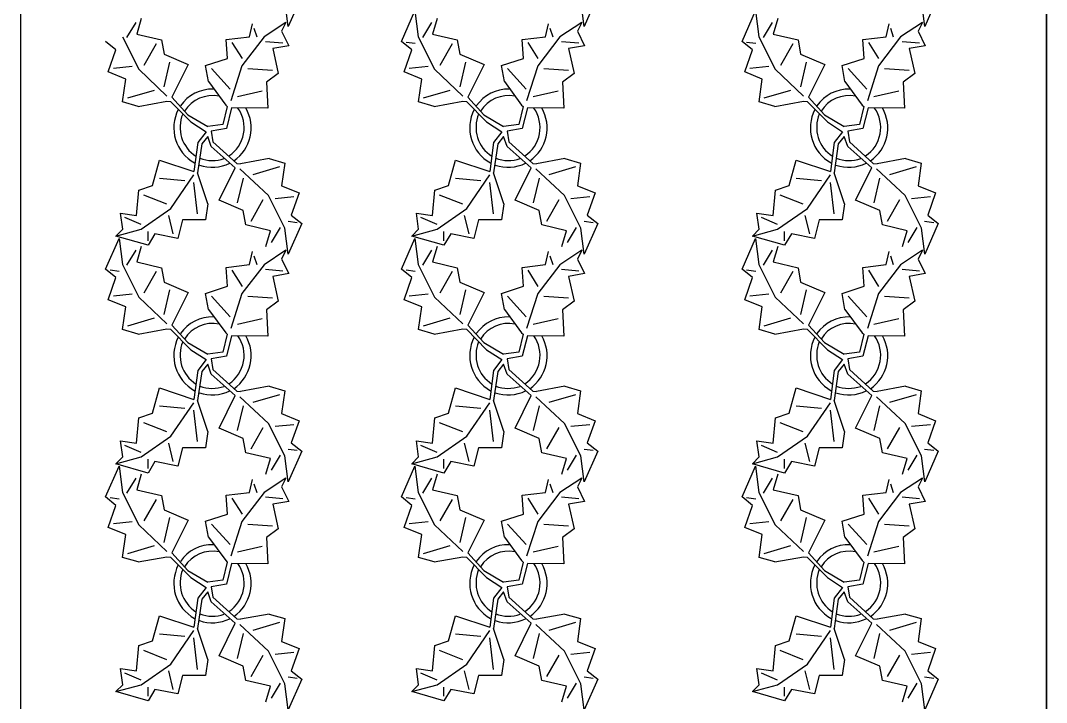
# Model space of a CAD drawing. Header units: inches. Extents: x 8624 to 20537, y 780 to 7738.
# Drawn here: x 17139.8 to 17297.6, y 1469.7 to 1574.5 of the extents above; entities that cross this region are included whole.
import ezdxf

# ---------------------------------------------------------------- set-up
doc = ezdxf.new("R2010")
doc.units = ezdxf.units.IN
doc.header["$MEASUREMENT"] = 0

msp = doc.modelspace()

# ---------------------------------------------------------------- linework, layer by layer
for p, q in [((17139.85, 2729.61), (17139.85, 1318.98)), ((17297.59, 2729.61), (17297.59, 1331.61))]:
    msp.add_line(p, q)
at = {"color": 73}
msp.add_line((17297.59, 1331.61), (17297.59, 2030.61), dxfattribs=at)
at = {"color": 114, "linetype": 'Continuous'}
for p, q in [((17181, 1573.58), (17180.49, 1577.58)), ((17183.09, 1578.29), (17181, 1573.58)), ((17226.5, 1573.58), (17225.99, 1577.58)), ((17228.59, 1578.29), (17226.5, 1573.58)), ((17278.87, 1573.58), (17278.36, 1577.58)), ((17280.96, 1578.29), (17278.87, 1573.58)), ((17198.42, 1571.27), (17200.5, 1575.98)), ((17200.5, 1575.98), (17201.01, 1571.98)), ((17250.79, 1571.27), (17252.88, 1575.98)), ((17252.88, 1575.98), (17253.39, 1571.98)), ((17158.41, 1574.78), (17157.71, 1572.38)), ((17203.91, 1574.78), (17203.21, 1572.38)), ((17256.28, 1574.78), (17255.59, 1572.38)), ((17156.21, 1571.88), (17157.61, 1574.18)), ((17175.05, 1571.97), (17175.52, 1573.98)), ((17175.73, 1573.31), (17176.17, 1571.97)), ((17180.66, 1574.17), (17177.29, 1571.96)), ((17180.66, 1574.17), (17179.98, 1572.83)), ((17179.98, 1572.83), (17181.08, 1570.59)), ((17201.71, 1571.88), (17203.11, 1574.18)), ((17220.55, 1571.97), (17221.02, 1573.98)), ((17221.23, 1573.31), (17221.67, 1571.97)), ((17226.16, 1574.17), (17222.79, 1571.96)), ((17226.16, 1574.17), (17225.48, 1572.83)), ((17225.48, 1572.83), (17226.58, 1570.59)), ((17254.09, 1571.88), (17255.48, 1574.18)), ((17272.93, 1571.97), (17273.39, 1573.98)), ((17273.61, 1573.31), (17274.04, 1571.97)), ((17278.53, 1574.17), (17275.16, 1571.96)), ((17278.53, 1574.17), (17277.85, 1572.83)), ((17277.85, 1572.83), (17278.95, 1570.59)), ((17154.52, 1569.97), (17152.92, 1571.27)), ((17155.51, 1571.98), (17158.02, 1566.98)), ((17157.71, 1572.38), (17161.51, 1571.49)), ((17161.51, 1571.49), (17161.92, 1569.29)), ((17171.47, 1571.55), (17175.05, 1571.97)), ((17171.67, 1568.65), (17171.47, 1571.55)), ((17177.29, 1571.96), (17173.9, 1567.51)), ((17177.51, 1571.28), (17180.19, 1571.04)), ((17200.02, 1569.97), (17198.42, 1571.27)), ((17199.12, 1571.17), (17200.52, 1570.98)), ((17201.01, 1571.98), (17203.52, 1566.98)), ((17203.21, 1572.38), (17207.01, 1571.49)), ((17207.01, 1571.49), (17207.42, 1569.29)), ((17216.97, 1571.55), (17220.55, 1571.97)), ((17217.17, 1568.65), (17216.97, 1571.55)), ((17222.79, 1571.96), (17219.4, 1567.51)), ((17223.01, 1571.28), (17225.69, 1571.04)), ((17252.39, 1569.97), (17250.79, 1571.27)), ((17251.49, 1571.17), (17252.89, 1570.98)), ((17253.39, 1571.98), (17255.9, 1566.98)), ((17255.59, 1572.38), (17259.39, 1571.49)), ((17259.39, 1571.49), (17259.79, 1569.29)), ((17269.35, 1571.55), (17272.93, 1571.97)), ((17269.55, 1568.65), (17269.35, 1571.55)), ((17275.16, 1571.96), (17271.78, 1567.51)), ((17275.38, 1571.28), (17278.06, 1571.04)), ((17153.33, 1566.57), (17154.52, 1569.97)), ((17160.72, 1570.89), (17158.82, 1567.58)), ((17172.36, 1571.1), (17173.91, 1568.63)), ((17181.08, 1570.59), (17178.62, 1570.16)), ((17178.62, 1570.16), (17179.48, 1566.35)), ((17198.83, 1566.57), (17200.02, 1569.97)), ((17206.22, 1570.89), (17204.32, 1567.58)), ((17217.86, 1571.1), (17219.41, 1568.63)), ((17226.58, 1570.59), (17224.12, 1570.16)), ((17224.12, 1570.16), (17224.98, 1566.35)), ((17251.2, 1566.57), (17252.39, 1569.97)), ((17258.59, 1570.89), (17256.7, 1567.58)), ((17270.24, 1571.1), (17271.78, 1568.63)), ((17278.95, 1570.59), (17276.49, 1570.16)), ((17276.49, 1570.16), (17277.36, 1566.35)), ((17161.92, 1569.29), (17165.62, 1567.7)), ((17161.93, 1564.29), (17162.82, 1568.09)), ((17168.31, 1567.55), (17171.67, 1568.65)), ((17207.42, 1569.29), (17211.12, 1567.7)), ((17207.43, 1564.29), (17208.32, 1568.09)), ((17213.81, 1567.55), (17217.17, 1568.65)), ((17259.79, 1569.29), (17263.5, 1567.7)), ((17259.8, 1564.29), (17260.7, 1568.09)), ((17266.19, 1567.55), (17269.55, 1568.65)), ((17156.03, 1565.48), (17153.33, 1566.57)), ((17154.12, 1567.17), (17157.02, 1567.48)), ((17158.02, 1566.98), (17162.37, 1562.87)), ((17165.62, 1567.7), (17163.13, 1562.69)), ((17168.74, 1565.09), (17168.31, 1567.55)), ((17169.2, 1567.1), (17172.09, 1563.95)), ((17173.9, 1567.51), (17172.17, 1562.16)), ((17178.59, 1566.8), (17174.79, 1567.06)), ((17201.53, 1565.48), (17198.83, 1566.57)), ((17199.62, 1567.17), (17202.52, 1567.48)), ((17203.52, 1566.98), (17207.87, 1562.87)), ((17211.12, 1567.7), (17208.63, 1562.69)), ((17214.24, 1565.09), (17213.81, 1567.55)), ((17214.7, 1567.1), (17217.59, 1563.95)), ((17219.4, 1567.51), (17217.67, 1562.16)), ((17224.09, 1566.8), (17220.29, 1567.06)), ((17253.9, 1565.48), (17251.2, 1566.57)), ((17252, 1567.17), (17254.9, 1567.48)), ((17255.9, 1566.98), (17260.24, 1562.87)), ((17263.5, 1567.7), (17261.01, 1562.69)), ((17266.61, 1565.09), (17266.19, 1567.55)), ((17267.08, 1567.1), (17269.96, 1563.95)), ((17271.78, 1567.51), (17270.05, 1562.16)), ((17276.47, 1566.8), (17272.67, 1567.06)), ((17155.54, 1561.98), (17156.03, 1565.48)), ((17168.74, 1565.09), (17171.4, 1561.49)), ((17179.48, 1566.35), (17177.68, 1565.02)), ((17177.68, 1565.02), (17177.88, 1561)), ((17201.04, 1561.98), (17201.53, 1565.48)), ((17214.24, 1565.09), (17216.9, 1561.49)), ((17224.98, 1566.35), (17223.18, 1565.02)), ((17223.18, 1565.02), (17223.38, 1561)), ((17253.41, 1561.98), (17253.9, 1565.48)), ((17266.61, 1565.09), (17269.27, 1561.49)), ((17277.36, 1566.35), (17275.56, 1565.02)), ((17275.56, 1565.02), (17275.75, 1561)), ((17156.33, 1562.58), (17160.43, 1563.79)), ((17173.19, 1562.82), (17177, 1563.69)), ((17201.83, 1562.58), (17205.93, 1563.79)), ((17218.69, 1562.82), (17222.5, 1563.69)), ((17254.21, 1562.58), (17258.31, 1563.79)), ((17271.07, 1562.82), (17274.88, 1563.69)), ((17157.94, 1561.28), (17155.54, 1561.98)), ((17157.94, 1561.28), (17162.34, 1562.09)), ((17162.34, 1562.09), (17162.9, 1562.03)), ((17162.9, 1562.03), (17166.02, 1558.9)), ((17165.57, 1559.99), (17163.13, 1562.69)), ((17203.44, 1561.28), (17201.04, 1561.98)), ((17203.44, 1561.28), (17207.84, 1562.09)), ((17207.84, 1562.09), (17208.4, 1562.03)), ((17208.4, 1562.03), (17211.52, 1558.9)), ((17211.07, 1559.99), (17208.63, 1562.69)), ((17255.81, 1561.28), (17253.41, 1561.98)), ((17255.81, 1561.28), (17260.21, 1562.09)), ((17260.21, 1562.09), (17260.78, 1562.03)), ((17260.78, 1562.03), (17263.9, 1558.9)), ((17263.44, 1559.99), (17261.01, 1562.69)), ((17171.62, 1561.27), (17170.98, 1558.5)), ((17171.4, 1561.49), (17171.62, 1561.27)), ((17172.29, 1561.04), (17171.5, 1557.89)), ((17177.88, 1561), (17172.29, 1561.04)), ((17217.12, 1561.27), (17216.48, 1558.5)), ((17216.9, 1561.49), (17217.12, 1561.27)), ((17217.79, 1561.04), (17217, 1557.89)), ((17223.38, 1561), (17217.79, 1561.04)), ((17269.49, 1561.27), (17268.85, 1558.5)), ((17269.27, 1561.49), (17269.49, 1561.27)), ((17270.16, 1561.04), (17269.37, 1557.89)), ((17275.75, 1561), (17270.16, 1561.04)), ((17165.57, 1559.99), (17168.63, 1558.19)), ((17166.02, 1558.9), (17168.37, 1557.38)), ((17211.07, 1559.99), (17214.13, 1558.19)), ((17211.52, 1558.9), (17213.87, 1557.38)), ((17263.44, 1559.99), (17266.5, 1558.19)), ((17263.9, 1558.9), (17266.24, 1557.38)), ((17168.37, 1557.38), (17167.09, 1555.72)), ((17170.98, 1558.5), (17168.63, 1558.19)), ((17171.5, 1557.89), (17169.15, 1557.48)), ((17169.15, 1557.48), (17169.41, 1555.85)), ((17170.98, 1558.5), (17170.98, 1558.5)), ((17213.87, 1557.38), (17212.59, 1555.72)), ((17216.48, 1558.5), (17214.13, 1558.19)), ((17217, 1557.89), (17214.65, 1557.48)), ((17214.65, 1557.48), (17214.91, 1555.85)), ((17216.48, 1558.5), (17216.48, 1558.5)), ((17266.24, 1557.38), (17264.96, 1555.72)), ((17268.85, 1558.5), (17266.5, 1558.19)), ((17269.37, 1557.89), (17267.03, 1557.48)), ((17267.03, 1557.48), (17267.29, 1555.85)), ((17268.85, 1558.5), (17268.85, 1558.5)), ((17167.09, 1555.72), (17166.52, 1551.26)), ((17167.72, 1555.55), (17167.07, 1551.07)), ((17168.63, 1556.67), (17167.72, 1555.55)), ((17169.15, 1555.14), (17168.63, 1556.67)), ((17169.41, 1555.85), (17173.1, 1552.53)), ((17212.59, 1555.72), (17212.02, 1551.26)), ((17213.22, 1555.55), (17212.57, 1551.07)), ((17214.13, 1556.67), (17213.22, 1555.55)), ((17214.65, 1555.14), (17214.13, 1556.67)), ((17214.91, 1555.85), (17218.6, 1552.53)), ((17264.96, 1555.72), (17264.39, 1551.26)), ((17265.59, 1555.55), (17264.94, 1551.07)), ((17266.5, 1556.67), (17265.59, 1555.55)), ((17267.03, 1555.14), (17266.5, 1556.67)), ((17267.29, 1555.85), (17270.97, 1552.53)), ((17172.87, 1551.86), (17169.15, 1555.14)), ((17218.37, 1551.86), (17214.65, 1555.14)), ((17270.74, 1551.86), (17267.03, 1555.14)), ((17160.16, 1549.14), (17161.22, 1553.02)), ((17161.22, 1553.02), (17166.52, 1551.26)), ((17173.1, 1552.53), (17173.67, 1552.47)), ((17178.06, 1553.28), (17173.67, 1552.47)), ((17178.06, 1553.28), (17180.47, 1552.58)), ((17180.47, 1552.58), (17179.97, 1549.08)), ((17205.66, 1549.14), (17206.72, 1553.02)), ((17206.72, 1553.02), (17212.02, 1551.26)), ((17218.6, 1552.53), (17219.17, 1552.47)), ((17223.56, 1553.28), (17219.17, 1552.47)), ((17223.56, 1553.28), (17225.97, 1552.58)), ((17225.97, 1552.58), (17225.47, 1549.08)), ((17258.03, 1549.14), (17259.09, 1553.02)), ((17259.09, 1553.02), (17264.39, 1551.26)), ((17270.97, 1552.53), (17271.54, 1552.47)), ((17275.94, 1553.28), (17271.54, 1552.47)), ((17275.94, 1553.28), (17278.34, 1552.58)), ((17278.34, 1552.58), (17277.85, 1549.08)), ((17162.98, 1545.6), (17166.51, 1550.75)), ((17168.64, 1546.31), (17167.07, 1551.07)), ((17170.38, 1546.86), (17172.87, 1551.86)), ((17177.98, 1547.58), (17173.59, 1551.68)), ((17179.67, 1551.98), (17175.57, 1550.77)), ((17208.48, 1545.6), (17212.01, 1550.75)), ((17214.14, 1546.31), (17212.57, 1551.07)), ((17215.88, 1546.86), (17218.37, 1551.86)), ((17223.48, 1547.58), (17219.09, 1551.68)), ((17225.17, 1551.98), (17221.07, 1550.77)), ((17260.86, 1545.6), (17264.38, 1550.75)), ((17266.52, 1546.31), (17264.94, 1551.07)), ((17268.25, 1546.86), (17270.74, 1551.86)), ((17275.85, 1547.58), (17271.46, 1551.68)), ((17277.54, 1551.98), (17273.44, 1550.77)), ((17158.03, 1548.43), (17160.16, 1549.14)), ((17165.11, 1549.84), (17161.22, 1550.2)), ((17166.44, 1549.61), (17167.01, 1544.77)), ((17174.07, 1550.27), (17173.18, 1546.46)), ((17179.97, 1549.08), (17182.68, 1547.99)), ((17203.53, 1548.43), (17205.66, 1549.14)), ((17210.61, 1549.84), (17206.72, 1550.2)), ((17211.94, 1549.61), (17212.51, 1544.77)), ((17219.57, 1550.27), (17218.68, 1546.46)), ((17225.47, 1549.08), (17228.18, 1547.99)), ((17255.91, 1548.43), (17258.03, 1549.14)), ((17262.98, 1549.84), (17259.09, 1550.2)), ((17264.31, 1549.61), (17264.89, 1544.77)), ((17271.94, 1550.27), (17271.05, 1546.46)), ((17277.85, 1549.08), (17280.55, 1547.99)), ((17157.68, 1544.54), (17158.03, 1548.43)), ((17158.74, 1547.72), (17162.28, 1546.31)), ((17180.49, 1542.58), (17177.98, 1547.58)), ((17182.68, 1547.99), (17181.48, 1544.58)), ((17203.18, 1544.54), (17203.53, 1548.43)), ((17204.24, 1547.72), (17207.78, 1546.31)), ((17225.99, 1542.58), (17223.48, 1547.58)), ((17228.18, 1547.99), (17226.98, 1544.58)), ((17255.56, 1544.54), (17255.91, 1548.43)), ((17256.62, 1547.72), (17260.15, 1546.31)), ((17278.36, 1542.58), (17275.85, 1547.58)), ((17280.55, 1547.99), (17279.36, 1544.58)), ((17168.64, 1546.31), (17168.29, 1543.83)), ((17174.08, 1545.27), (17170.38, 1546.86)), ((17175.29, 1543.67), (17177.18, 1546.97)), ((17181.88, 1547.38), (17178.98, 1547.08)), ((17214.14, 1546.31), (17213.79, 1543.83)), ((17219.58, 1545.27), (17215.88, 1546.86)), ((17220.79, 1543.67), (17222.68, 1546.97)), ((17227.38, 1547.38), (17224.48, 1547.08)), ((17266.52, 1546.31), (17266.16, 1543.83)), ((17271.96, 1545.27), (17268.25, 1546.86)), ((17273.16, 1543.67), (17275.05, 1546.97)), ((17279.75, 1547.38), (17276.85, 1547.08)), ((17155.21, 1544.89), (17157.68, 1544.54)), ((17155.56, 1542.42), (17155.21, 1544.89)), ((17158.39, 1542.42), (17162.98, 1545.6)), ((17163.34, 1541.71), (17162.63, 1544.54)), ((17174.49, 1543.07), (17174.08, 1545.27)), ((17181.48, 1544.58), (17183.09, 1543.29)), ((17200.71, 1544.89), (17203.18, 1544.54)), ((17201.06, 1542.42), (17200.71, 1544.89)), ((17203.89, 1542.42), (17208.48, 1545.6)), ((17208.84, 1541.71), (17208.13, 1544.54)), ((17219.99, 1543.07), (17219.58, 1545.27)), ((17226.98, 1544.58), (17228.59, 1543.29)), ((17253.08, 1544.89), (17255.56, 1544.54)), ((17253.43, 1542.42), (17253.08, 1544.89)), ((17256.26, 1542.42), (17260.86, 1545.6)), ((17261.21, 1541.71), (17260.5, 1544.54)), ((17272.36, 1543.07), (17271.96, 1545.27)), ((17279.36, 1544.58), (17280.96, 1543.29)), ((17158.39, 1543.12), (17155.91, 1544.19)), ((17164.75, 1543.83), (17164.05, 1541)), ((17168.29, 1543.83), (17164.75, 1543.83)), ((17178.29, 1542.18), (17174.49, 1543.07)), ((17182.39, 1543.39), (17180.99, 1543.58)), ((17183.09, 1543.29), (17181, 1538.58)), ((17203.89, 1543.12), (17201.41, 1544.19)), ((17210.25, 1543.83), (17209.55, 1541)), ((17213.79, 1543.83), (17210.25, 1543.83)), ((17223.79, 1542.18), (17219.99, 1543.07)), ((17227.89, 1543.39), (17226.49, 1543.58)), ((17228.59, 1543.29), (17226.5, 1538.58)), ((17256.26, 1543.12), (17253.79, 1544.19)), ((17262.63, 1543.83), (17261.92, 1541)), ((17266.16, 1543.83), (17262.63, 1543.83)), ((17276.16, 1542.18), (17272.36, 1543.07)), ((17280.26, 1543.39), (17278.86, 1543.58)), ((17280.96, 1543.29), (17278.87, 1538.58)), ((17154.5, 1541.36), (17158.39, 1542.42)), ((17154.5, 1541.36), (17155.56, 1542.42)), ((17159.45, 1539.94), (17154.5, 1541.36)), ((17159.45, 1540.65), (17159.45, 1542.06)), ((17160.51, 1541.71), (17159.45, 1539.94)), ((17164.05, 1541), (17160.51, 1541.71)), ((17177.59, 1539.77), (17178.29, 1542.18)), ((17179.79, 1542.68), (17178.39, 1540.38)), ((17181, 1538.58), (17180.49, 1542.58)), ((17200, 1541.36), (17203.89, 1542.42)), ((17200, 1541.36), (17201.06, 1542.42)), ((17204.95, 1539.94), (17200, 1541.36)), ((17204.95, 1540.65), (17204.95, 1542.06)), ((17206.01, 1541.71), (17204.95, 1539.94)), ((17209.55, 1541), (17206.01, 1541.71)), ((17223.09, 1539.77), (17223.79, 1542.18)), ((17225.29, 1542.68), (17223.89, 1540.38)), ((17226.5, 1538.58), (17225.99, 1542.58)), ((17252.37, 1541.36), (17256.26, 1542.42)), ((17252.37, 1541.36), (17253.43, 1542.42)), ((17257.32, 1539.94), (17252.37, 1541.36)), ((17257.32, 1540.65), (17257.32, 1542.06)), ((17258.38, 1541.71), (17257.32, 1539.94)), ((17261.92, 1541), (17258.38, 1541.71)), ((17275.47, 1539.77), (17276.16, 1542.18)), ((17277.66, 1542.68), (17276.27, 1540.38)), ((17278.87, 1538.58), (17278.36, 1542.58)), ((17152.92, 1536.27), (17155, 1540.98)), ((17155, 1540.98), (17155.51, 1536.98)), ((17158.41, 1539.78), (17157.71, 1537.38)), ((17198.42, 1536.27), (17200.5, 1540.98)), ((17200.5, 1540.98), (17201.01, 1536.98)), ((17203.91, 1539.78), (17203.21, 1537.38)), ((17250.79, 1536.27), (17252.88, 1540.98)), ((17252.88, 1540.98), (17253.39, 1536.98)), ((17256.28, 1539.78), (17255.59, 1537.38)), ((17156.21, 1536.88), (17157.61, 1539.18)), ((17175.05, 1536.97), (17175.52, 1538.98)), ((17175.73, 1538.31), (17176.17, 1536.97)), ((17180.66, 1539.17), (17177.29, 1536.96)), ((17180.66, 1539.17), (17179.98, 1537.83)), ((17201.71, 1536.88), (17203.11, 1539.18)), ((17220.55, 1536.97), (17221.02, 1538.98)), ((17221.23, 1538.31), (17221.67, 1536.97)), ((17226.16, 1539.17), (17222.79, 1536.96)), ((17226.16, 1539.17), (17225.48, 1537.83)), ((17254.09, 1536.88), (17255.48, 1539.18)), ((17272.93, 1536.97), (17273.39, 1538.98)), ((17273.61, 1538.31), (17274.04, 1536.97)), ((17278.53, 1539.17), (17275.16, 1536.96)), ((17278.53, 1539.17), (17277.85, 1537.83)), ((17155.51, 1536.98), (17158.02, 1531.98)), ((17157.71, 1537.38), (17161.51, 1536.49)), ((17161.51, 1536.49), (17161.92, 1534.29)), ((17171.47, 1536.55), (17175.05, 1536.97)), ((17171.67, 1533.65), (17171.47, 1536.55)), ((17177.29, 1536.96), (17173.9, 1532.51)), ((17179.98, 1537.83), (17181.08, 1535.59)), ((17201.01, 1536.98), (17203.52, 1531.98)), ((17203.21, 1537.38), (17207.01, 1536.49)), ((17207.01, 1536.49), (17207.42, 1534.29)), ((17216.97, 1536.55), (17220.55, 1536.97)), ((17217.17, 1533.65), (17216.97, 1536.55)), ((17222.79, 1536.96), (17219.4, 1532.51)), ((17225.48, 1537.83), (17226.58, 1535.59)), ((17253.39, 1536.98), (17255.9, 1531.98)), ((17255.59, 1537.38), (17259.39, 1536.49)), ((17259.39, 1536.49), (17259.79, 1534.29)), ((17269.35, 1536.55), (17272.93, 1536.97)), ((17269.55, 1533.65), (17269.35, 1536.55)), ((17275.16, 1536.96), (17271.78, 1532.51)), ((17277.85, 1537.83), (17278.95, 1535.59)), ((17154.52, 1534.97), (17152.92, 1536.27)), ((17153.33, 1531.57), (17154.52, 1534.97)), ((17153.62, 1536.17), (17155.02, 1535.98)), ((17160.72, 1535.89), (17158.82, 1532.58)), ((17172.36, 1536.1), (17173.91, 1533.63)), ((17177.51, 1536.28), (17180.19, 1536.04)), ((17181.08, 1535.59), (17178.62, 1535.16)), ((17178.62, 1535.16), (17179.48, 1531.35)), ((17200.02, 1534.97), (17198.42, 1536.27)), ((17198.83, 1531.57), (17200.02, 1534.97)), ((17199.12, 1536.17), (17200.52, 1535.98)), ((17206.22, 1535.89), (17204.32, 1532.58)), ((17217.86, 1536.1), (17219.41, 1533.63)), ((17223.01, 1536.28), (17225.69, 1536.04)), ((17226.58, 1535.59), (17224.12, 1535.16)), ((17224.12, 1535.16), (17224.98, 1531.35)), ((17252.39, 1534.97), (17250.79, 1536.27)), ((17251.2, 1531.57), (17252.39, 1534.97)), ((17251.49, 1536.17), (17252.89, 1535.98)), ((17258.59, 1535.89), (17256.7, 1532.58)), ((17270.24, 1536.1), (17271.78, 1533.63)), ((17275.38, 1536.28), (17278.06, 1536.04)), ((17278.95, 1535.59), (17276.49, 1535.16)), ((17276.49, 1535.16), (17277.36, 1531.35)), ((17161.92, 1534.29), (17165.62, 1532.7)), ((17168.31, 1532.55), (17171.67, 1533.65)), ((17207.42, 1534.29), (17211.12, 1532.7)), ((17213.81, 1532.55), (17217.17, 1533.65)), ((17259.79, 1534.29), (17263.5, 1532.7)), ((17266.19, 1532.55), (17269.55, 1533.65)), ((17154.12, 1532.17), (17157.02, 1532.48)), ((17158.02, 1531.98), (17162.37, 1527.87)), ((17161.93, 1529.29), (17162.82, 1533.09)), ((17165.62, 1532.7), (17163.13, 1527.69)), ((17168.74, 1530.09), (17168.31, 1532.55)), ((17169.2, 1532.1), (17172.09, 1528.95)), ((17173.9, 1532.51), (17172.17, 1527.16)), ((17178.59, 1531.8), (17174.79, 1532.06)), ((17199.62, 1532.17), (17202.52, 1532.48)), ((17203.52, 1531.98), (17207.87, 1527.87)), ((17207.43, 1529.29), (17208.32, 1533.09)), ((17211.12, 1532.7), (17208.63, 1527.69)), ((17214.24, 1530.09), (17213.81, 1532.55)), ((17214.7, 1532.1), (17217.59, 1528.95)), ((17219.4, 1532.51), (17217.67, 1527.16)), ((17224.09, 1531.8), (17220.29, 1532.06)), ((17252, 1532.17), (17254.9, 1532.48)), ((17255.9, 1531.98), (17260.24, 1527.87)), ((17259.8, 1529.29), (17260.7, 1533.09)), ((17263.5, 1532.7), (17261.01, 1527.69)), ((17266.61, 1530.09), (17266.19, 1532.55)), ((17267.08, 1532.1), (17269.96, 1528.95)), ((17271.78, 1532.51), (17270.05, 1527.16)), ((17276.47, 1531.8), (17272.67, 1532.06)), ((17156.03, 1530.48), (17153.33, 1531.57)), ((17155.54, 1526.98), (17156.03, 1530.48)), ((17179.48, 1531.35), (17177.68, 1530.02)), ((17201.53, 1530.48), (17198.83, 1531.57)), ((17201.04, 1526.98), (17201.53, 1530.48)), ((17224.98, 1531.35), (17223.18, 1530.02)), ((17253.9, 1530.48), (17251.2, 1531.57)), ((17253.41, 1526.98), (17253.9, 1530.48)), ((17277.36, 1531.35), (17275.56, 1530.02)), ((17156.33, 1527.58), (17160.43, 1528.79)), ((17168.74, 1530.09), (17171.4, 1526.49)), ((17173.19, 1527.82), (17177, 1528.69)), ((17177.68, 1530.02), (17177.88, 1526)), ((17201.83, 1527.58), (17205.93, 1528.79)), ((17214.24, 1530.09), (17216.9, 1526.49)), ((17218.69, 1527.82), (17222.5, 1528.69)), ((17223.18, 1530.02), (17223.38, 1526)), ((17254.21, 1527.58), (17258.31, 1528.79)), ((17266.61, 1530.09), (17269.27, 1526.49)), ((17271.07, 1527.82), (17274.88, 1528.69)), ((17275.56, 1530.02), (17275.75, 1526)), ((17157.94, 1526.28), (17155.54, 1526.98)), ((17157.94, 1526.28), (17162.34, 1527.09)), ((17162.34, 1527.09), (17162.9, 1527.03)), ((17162.9, 1527.03), (17166.02, 1523.9)), ((17165.57, 1524.99), (17163.13, 1527.69)), ((17203.44, 1526.28), (17201.04, 1526.98)), ((17203.44, 1526.28), (17207.84, 1527.09)), ((17207.84, 1527.09), (17208.4, 1527.03)), ((17208.4, 1527.03), (17211.52, 1523.9)), ((17211.07, 1524.99), (17208.63, 1527.69)), ((17255.81, 1526.28), (17253.41, 1526.98)), ((17255.81, 1526.28), (17260.21, 1527.09)), ((17260.21, 1527.09), (17260.78, 1527.03)), ((17260.78, 1527.03), (17263.9, 1523.9)), ((17263.44, 1524.99), (17261.01, 1527.69)), ((17171.62, 1526.27), (17170.98, 1523.5)), ((17171.4, 1526.49), (17171.62, 1526.27)), ((17172.29, 1526.04), (17171.5, 1522.89)), ((17177.88, 1526), (17172.29, 1526.04)), ((17217.12, 1526.27), (17216.48, 1523.5)), ((17216.9, 1526.49), (17217.12, 1526.27)), ((17217.79, 1526.04), (17217, 1522.89)), ((17223.38, 1526), (17217.79, 1526.04)), ((17269.49, 1526.27), (17268.85, 1523.5)), ((17269.27, 1526.49), (17269.49, 1526.27)), ((17270.16, 1526.04), (17269.37, 1522.89)), ((17275.75, 1526), (17270.16, 1526.04)), ((17165.57, 1524.99), (17168.63, 1523.19)), ((17166.02, 1523.9), (17168.37, 1522.38)), ((17211.07, 1524.99), (17214.13, 1523.19)), ((17211.52, 1523.9), (17213.87, 1522.38)), ((17263.44, 1524.99), (17266.5, 1523.19)), ((17263.9, 1523.9), (17266.24, 1522.38)), ((17168.37, 1522.38), (17167.09, 1520.72)), ((17170.98, 1523.5), (17168.63, 1523.19)), ((17171.5, 1522.89), (17169.15, 1522.48)), ((17169.15, 1522.48), (17169.41, 1520.85)), ((17170.98, 1523.5), (17170.98, 1523.5)), ((17213.87, 1522.38), (17212.59, 1520.72)), ((17216.48, 1523.5), (17214.13, 1523.19)), ((17217, 1522.89), (17214.65, 1522.48)), ((17214.65, 1522.48), (17214.91, 1520.85)), ((17216.48, 1523.5), (17216.48, 1523.5)), ((17266.24, 1522.38), (17264.96, 1520.72)), ((17268.85, 1523.5), (17266.5, 1523.19)), ((17269.37, 1522.89), (17267.03, 1522.48)), ((17267.03, 1522.48), (17267.29, 1520.85)), ((17268.85, 1523.5), (17268.85, 1523.5)), ((17167.09, 1520.72), (17166.52, 1516.26)), ((17168.63, 1521.67), (17167.72, 1520.55)), ((17169.15, 1520.14), (17168.63, 1521.67)), ((17169.41, 1520.85), (17173.1, 1517.53)), ((17212.59, 1520.72), (17212.02, 1516.26)), ((17214.13, 1521.67), (17213.22, 1520.55)), ((17214.65, 1520.14), (17214.13, 1521.67)), ((17214.91, 1520.85), (17218.6, 1517.53)), ((17264.96, 1520.72), (17264.39, 1516.26)), ((17266.5, 1521.67), (17265.59, 1520.55)), ((17267.03, 1520.14), (17266.5, 1521.67)), ((17267.29, 1520.85), (17270.97, 1517.53)), ((17167.72, 1520.55), (17167.07, 1516.07)), ((17172.87, 1516.86), (17169.15, 1520.14)), ((17213.22, 1520.55), (17212.57, 1516.07)), ((17218.37, 1516.86), (17214.65, 1520.14)), ((17265.59, 1520.55), (17264.94, 1516.07)), ((17270.74, 1516.86), (17267.03, 1520.14)), ((17160.16, 1514.14), (17161.22, 1518.02)), ((17161.22, 1518.02), (17166.52, 1516.26)), ((17173.1, 1517.53), (17173.67, 1517.47)), ((17178.06, 1518.28), (17173.67, 1517.47)), ((17178.06, 1518.28), (17180.47, 1517.58)), ((17180.47, 1517.58), (17179.97, 1514.08)), ((17205.66, 1514.14), (17206.72, 1518.02)), ((17206.72, 1518.02), (17212.02, 1516.26)), ((17218.6, 1517.53), (17219.17, 1517.47)), ((17223.56, 1518.28), (17219.17, 1517.47)), ((17223.56, 1518.28), (17225.97, 1517.58)), ((17225.97, 1517.58), (17225.47, 1514.08)), ((17258.03, 1514.14), (17259.09, 1518.02)), ((17259.09, 1518.02), (17264.39, 1516.26)), ((17270.97, 1517.53), (17271.54, 1517.47)), ((17275.94, 1518.28), (17271.54, 1517.47)), ((17275.94, 1518.28), (17278.34, 1517.58)), ((17278.34, 1517.58), (17277.85, 1514.08)), ((17168.64, 1511.31), (17167.07, 1516.07)), ((17170.38, 1511.86), (17172.87, 1516.86)), ((17177.98, 1512.58), (17173.59, 1516.68)), ((17179.67, 1516.98), (17175.57, 1515.77)), ((17214.14, 1511.31), (17212.57, 1516.07)), ((17215.88, 1511.86), (17218.37, 1516.86)), ((17223.48, 1512.58), (17219.09, 1516.68)), ((17225.17, 1516.98), (17221.07, 1515.77)), ((17266.52, 1511.31), (17264.94, 1516.07)), ((17268.25, 1511.86), (17270.74, 1516.86)), ((17275.85, 1512.58), (17271.46, 1516.68)), ((17277.54, 1516.98), (17273.44, 1515.77)), ((17165.11, 1514.84), (17161.22, 1515.2)), ((17162.98, 1510.6), (17166.51, 1515.75)), ((17166.44, 1514.61), (17167.01, 1509.77)), ((17174.07, 1515.27), (17173.18, 1511.46)), ((17210.61, 1514.84), (17206.72, 1515.2)), ((17208.48, 1510.6), (17212.01, 1515.75)), ((17211.94, 1514.61), (17212.51, 1509.77)), ((17219.57, 1515.27), (17218.68, 1511.46)), ((17262.98, 1514.84), (17259.09, 1515.2)), ((17260.86, 1510.6), (17264.38, 1515.75)), ((17264.31, 1514.61), (17264.89, 1509.77)), ((17271.94, 1515.27), (17271.05, 1511.46)), ((17157.68, 1509.54), (17158.03, 1513.43)), ((17158.03, 1513.43), (17160.16, 1514.14)), ((17179.97, 1514.08), (17182.68, 1512.99)), ((17182.68, 1512.99), (17181.48, 1509.58)), ((17203.18, 1509.54), (17203.53, 1513.43)), ((17203.53, 1513.43), (17205.66, 1514.14)), ((17225.47, 1514.08), (17228.18, 1512.99)), ((17228.18, 1512.99), (17226.98, 1509.58)), ((17255.56, 1509.54), (17255.91, 1513.43)), ((17255.91, 1513.43), (17258.03, 1514.14)), ((17277.85, 1514.08), (17280.55, 1512.99)), ((17280.55, 1512.99), (17279.36, 1509.58)), ((17158.74, 1512.72), (17162.28, 1511.31)), ((17168.64, 1511.31), (17168.29, 1508.83)), ((17174.08, 1510.27), (17170.38, 1511.86)), ((17175.29, 1508.67), (17177.18, 1511.97)), ((17180.49, 1507.58), (17177.98, 1512.58)), ((17181.88, 1512.38), (17178.98, 1512.08)), ((17204.24, 1512.72), (17207.78, 1511.31)), ((17214.14, 1511.31), (17213.79, 1508.83)), ((17219.58, 1510.27), (17215.88, 1511.86)), ((17220.79, 1508.67), (17222.68, 1511.97)), ((17225.99, 1507.58), (17223.48, 1512.58)), ((17227.38, 1512.38), (17224.48, 1512.08)), ((17256.62, 1512.72), (17260.15, 1511.31)), ((17266.52, 1511.31), (17266.16, 1508.83)), ((17271.96, 1510.27), (17268.25, 1511.86)), ((17273.16, 1508.67), (17275.05, 1511.97)), ((17278.36, 1507.58), (17275.85, 1512.58)), ((17279.75, 1512.38), (17276.85, 1512.08)), ((17155.21, 1509.89), (17157.68, 1509.54)), ((17155.56, 1507.42), (17155.21, 1509.89)), ((17158.39, 1507.42), (17162.98, 1510.6)), ((17174.49, 1508.07), (17174.08, 1510.27)), ((17200.71, 1509.89), (17203.18, 1509.54)), ((17201.06, 1507.42), (17200.71, 1509.89)), ((17203.89, 1507.42), (17208.48, 1510.6)), ((17219.99, 1508.07), (17219.58, 1510.27)), ((17253.08, 1509.89), (17255.56, 1509.54)), ((17253.43, 1507.42), (17253.08, 1509.89)), ((17256.26, 1507.42), (17260.86, 1510.6)), ((17272.36, 1508.07), (17271.96, 1510.27)), ((17158.39, 1508.12), (17155.91, 1509.19)), ((17163.34, 1506.71), (17162.63, 1509.54)), ((17164.75, 1508.83), (17164.05, 1506)), ((17168.29, 1508.83), (17164.75, 1508.83)), ((17178.29, 1507.18), (17174.49, 1508.07)), ((17182.39, 1508.39), (17180.99, 1508.58)), ((17183.09, 1508.29), (17181, 1503.58)), ((17181.48, 1509.58), (17183.09, 1508.29)), ((17203.89, 1508.12), (17201.41, 1509.19)), ((17208.84, 1506.71), (17208.13, 1509.54)), ((17210.25, 1508.83), (17209.55, 1506)), ((17213.79, 1508.83), (17210.25, 1508.83)), ((17223.79, 1507.18), (17219.99, 1508.07)), ((17227.89, 1508.39), (17226.49, 1508.58)), ((17228.59, 1508.29), (17226.5, 1503.58)), ((17226.98, 1509.58), (17228.59, 1508.29)), ((17256.26, 1508.12), (17253.79, 1509.19)), ((17261.21, 1506.71), (17260.5, 1509.54)), ((17262.63, 1508.83), (17261.92, 1506)), ((17266.16, 1508.83), (17262.63, 1508.83)), ((17276.16, 1507.18), (17272.36, 1508.07)), ((17280.26, 1508.39), (17278.86, 1508.58)), ((17280.96, 1508.29), (17278.87, 1503.58)), ((17279.36, 1509.58), (17280.96, 1508.29)), ((17154.5, 1506.36), (17158.39, 1507.42)), ((17154.5, 1506.36), (17155.56, 1507.42)), ((17159.45, 1505.65), (17159.45, 1507.06)), ((17160.51, 1506.71), (17159.45, 1504.94)), ((17164.05, 1506), (17160.51, 1506.71)), ((17177.59, 1504.77), (17178.29, 1507.18)), ((17179.79, 1507.68), (17178.39, 1505.38)), ((17181, 1503.58), (17180.49, 1507.58)), ((17200, 1506.36), (17203.89, 1507.42)), ((17200, 1506.36), (17201.06, 1507.42)), ((17204.95, 1505.65), (17204.95, 1507.06)), ((17206.01, 1506.71), (17204.95, 1504.94)), ((17209.55, 1506), (17206.01, 1506.71)), ((17223.09, 1504.77), (17223.79, 1507.18)), ((17225.29, 1507.68), (17223.89, 1505.38)), ((17226.5, 1503.58), (17225.99, 1507.58)), ((17252.37, 1506.36), (17256.26, 1507.42)), ((17252.37, 1506.36), (17253.43, 1507.42)), ((17257.32, 1505.65), (17257.32, 1507.06)), ((17258.38, 1506.71), (17257.32, 1504.94)), ((17261.92, 1506), (17258.38, 1506.71)), ((17275.47, 1504.77), (17276.16, 1507.18)), ((17277.66, 1507.68), (17276.27, 1505.38)), ((17278.87, 1503.58), (17278.36, 1507.58)), ((17152.92, 1501.27), (17155, 1505.98)), ((17159.45, 1504.94), (17154.5, 1506.36)), ((17155, 1505.98), (17155.51, 1501.98)), ((17198.42, 1501.27), (17200.5, 1505.98)), ((17204.95, 1504.94), (17200, 1506.36)), ((17200.5, 1505.98), (17201.01, 1501.98)), ((17250.79, 1501.27), (17252.88, 1505.98)), ((17257.32, 1504.94), (17252.37, 1506.36)), ((17252.88, 1505.98), (17253.39, 1501.98)), ((17156.21, 1501.88), (17157.61, 1504.18)), ((17158.41, 1504.78), (17157.71, 1502.38)), ((17175.05, 1501.97), (17175.52, 1503.98)), ((17175.73, 1503.31), (17176.17, 1501.97)), ((17180.66, 1504.17), (17177.29, 1501.96)), ((17180.66, 1504.17), (17179.98, 1502.83)), ((17201.71, 1501.88), (17203.11, 1504.18)), ((17203.91, 1504.78), (17203.21, 1502.38)), ((17220.55, 1501.97), (17221.02, 1503.98)), ((17221.23, 1503.31), (17221.67, 1501.97)), ((17226.16, 1504.17), (17222.79, 1501.96)), ((17226.16, 1504.17), (17225.48, 1502.83)), ((17254.09, 1501.88), (17255.48, 1504.18)), ((17256.28, 1504.78), (17255.59, 1502.38)), ((17272.93, 1501.97), (17273.39, 1503.98)), ((17273.61, 1503.31), (17274.04, 1501.97)), ((17278.53, 1504.17), (17275.16, 1501.96)), ((17278.53, 1504.17), (17277.85, 1502.83)), ((17155.51, 1501.98), (17158.02, 1496.98)), ((17157.71, 1502.38), (17161.51, 1501.49)), ((17171.47, 1501.55), (17175.05, 1501.97)), ((17177.29, 1501.96), (17173.9, 1497.51)), ((17179.98, 1502.83), (17181.08, 1500.59)), ((17201.01, 1501.98), (17203.52, 1496.98)), ((17203.21, 1502.38), (17207.01, 1501.49)), ((17216.97, 1501.55), (17220.55, 1501.97)), ((17222.79, 1501.96), (17219.4, 1497.51)), ((17225.48, 1502.83), (17226.58, 1500.59)), ((17253.39, 1501.98), (17255.9, 1496.98)), ((17255.59, 1502.38), (17259.39, 1501.49)), ((17269.35, 1501.55), (17272.93, 1501.97)), ((17275.16, 1501.96), (17271.78, 1497.51)), ((17277.85, 1502.83), (17278.95, 1500.59)), ((17154.52, 1499.97), (17152.92, 1501.27)), ((17153.62, 1501.17), (17155.02, 1500.98)), ((17160.72, 1500.89), (17158.82, 1497.58)), ((17161.51, 1501.49), (17161.92, 1499.29)), ((17171.67, 1498.65), (17171.47, 1501.55)), ((17172.36, 1501.1), (17173.91, 1498.63)), ((17177.51, 1501.28), (17180.19, 1501.04)), ((17181.08, 1500.59), (17178.62, 1500.16)), ((17178.62, 1500.16), (17179.48, 1496.35)), ((17200.02, 1499.97), (17198.42, 1501.27)), ((17199.12, 1501.17), (17200.52, 1500.98)), ((17206.22, 1500.89), (17204.32, 1497.58)), ((17207.01, 1501.49), (17207.42, 1499.29)), ((17217.17, 1498.65), (17216.97, 1501.55)), ((17217.86, 1501.1), (17219.41, 1498.63)), ((17223.01, 1501.28), (17225.69, 1501.04)), ((17226.58, 1500.59), (17224.12, 1500.16)), ((17224.12, 1500.16), (17224.98, 1496.35)), ((17252.39, 1499.97), (17250.79, 1501.27)), ((17251.49, 1501.17), (17252.89, 1500.98)), ((17258.59, 1500.89), (17256.7, 1497.58)), ((17259.39, 1501.49), (17259.79, 1499.29)), ((17269.55, 1498.65), (17269.35, 1501.55)), ((17270.24, 1501.1), (17271.78, 1498.63)), ((17275.38, 1501.28), (17278.06, 1501.04)), ((17278.95, 1500.59), (17276.49, 1500.16)), ((17276.49, 1500.16), (17277.36, 1496.35)), ((17153.33, 1496.57), (17154.52, 1499.97)), ((17161.92, 1499.29), (17165.62, 1497.7)), ((17168.31, 1497.55), (17171.67, 1498.65)), ((17198.83, 1496.57), (17200.02, 1499.97)), ((17207.42, 1499.29), (17211.12, 1497.7)), ((17213.81, 1497.55), (17217.17, 1498.65)), ((17251.2, 1496.57), (17252.39, 1499.97)), ((17259.79, 1499.29), (17263.5, 1497.7)), ((17266.19, 1497.55), (17269.55, 1498.65)), ((17154.12, 1497.17), (17157.02, 1497.48)), ((17161.93, 1494.29), (17162.82, 1498.09)), ((17165.62, 1497.7), (17163.13, 1492.69)), ((17168.74, 1495.09), (17168.31, 1497.55)), ((17169.2, 1497.1), (17172.09, 1493.95)), ((17173.9, 1497.51), (17172.17, 1492.16)), ((17178.59, 1496.8), (17174.79, 1497.06)), ((17199.62, 1497.17), (17202.52, 1497.48)), ((17207.43, 1494.29), (17208.32, 1498.09)), ((17211.12, 1497.7), (17208.63, 1492.69)), ((17214.24, 1495.09), (17213.81, 1497.55)), ((17214.7, 1497.1), (17217.59, 1493.95)), ((17219.4, 1497.51), (17217.67, 1492.16)), ((17224.09, 1496.8), (17220.29, 1497.06)), ((17252, 1497.17), (17254.9, 1497.48)), ((17259.8, 1494.29), (17260.7, 1498.09)), ((17263.5, 1497.7), (17261.01, 1492.69)), ((17266.61, 1495.09), (17266.19, 1497.55)), ((17267.08, 1497.1), (17269.96, 1493.95)), ((17271.78, 1497.51), (17270.05, 1492.16)), ((17276.47, 1496.8), (17272.67, 1497.06)), ((17156.03, 1495.48), (17153.33, 1496.57)), ((17155.54, 1491.98), (17156.03, 1495.48)), ((17158.02, 1496.98), (17162.37, 1492.87)), ((17179.48, 1496.35), (17177.68, 1495.02)), ((17201.53, 1495.48), (17198.83, 1496.57)), ((17201.04, 1491.98), (17201.53, 1495.48)), ((17203.52, 1496.98), (17207.87, 1492.87)), ((17224.98, 1496.35), (17223.18, 1495.02)), ((17253.9, 1495.48), (17251.2, 1496.57)), ((17253.41, 1491.98), (17253.9, 1495.48)), ((17255.9, 1496.98), (17260.24, 1492.87)), ((17277.36, 1496.35), (17275.56, 1495.02)), ((17168.74, 1495.09), (17171.4, 1491.49)), ((17177.68, 1495.02), (17177.88, 1491)), ((17214.24, 1495.09), (17216.9, 1491.49)), ((17223.18, 1495.02), (17223.38, 1491)), ((17266.61, 1495.09), (17269.27, 1491.49)), ((17275.56, 1495.02), (17275.75, 1491)), ((17156.33, 1492.58), (17160.43, 1493.79)), ((17165.57, 1489.99), (17163.13, 1492.69)), ((17173.19, 1492.82), (17177, 1493.69)), ((17201.83, 1492.58), (17205.93, 1493.79)), ((17211.07, 1489.99), (17208.63, 1492.69)), ((17218.69, 1492.82), (17222.5, 1493.69)), ((17254.21, 1492.58), (17258.31, 1493.79)), ((17263.44, 1489.99), (17261.01, 1492.69)), ((17271.07, 1492.82), (17274.88, 1493.69)), ((17157.94, 1491.28), (17155.54, 1491.98)), ((17157.94, 1491.28), (17162.34, 1492.09)), ((17162.34, 1492.09), (17162.9, 1492.03)), ((17162.9, 1492.03), (17166.02, 1488.9)), ((17171.62, 1491.27), (17170.98, 1488.5)), ((17171.4, 1491.49), (17171.62, 1491.27)), ((17172.29, 1491.04), (17171.5, 1487.89)), ((17177.88, 1491), (17172.29, 1491.04)), ((17203.44, 1491.28), (17201.04, 1491.98)), ((17203.44, 1491.28), (17207.84, 1492.09)), ((17207.84, 1492.09), (17208.4, 1492.03)), ((17208.4, 1492.03), (17211.52, 1488.9)), ((17217.12, 1491.27), (17216.48, 1488.5)), ((17216.9, 1491.49), (17217.12, 1491.27)), ((17217.79, 1491.04), (17217, 1487.89)), ((17223.38, 1491), (17217.79, 1491.04)), ((17255.81, 1491.28), (17253.41, 1491.98)), ((17255.81, 1491.28), (17260.21, 1492.09)), ((17260.21, 1492.09), (17260.78, 1492.03)), ((17260.78, 1492.03), (17263.9, 1488.9)), ((17269.49, 1491.27), (17268.85, 1488.5)), ((17269.27, 1491.49), (17269.49, 1491.27)), ((17270.16, 1491.04), (17269.37, 1487.89)), ((17275.75, 1491), (17270.16, 1491.04)), ((17165.57, 1489.99), (17168.63, 1488.19)), ((17211.07, 1489.99), (17214.13, 1488.19)), ((17263.44, 1489.99), (17266.5, 1488.19)), ((17166.02, 1488.9), (17168.37, 1487.38)), ((17170.98, 1488.5), (17168.63, 1488.19)), ((17171.5, 1487.89), (17169.15, 1487.48)), ((17170.98, 1488.5), (17170.98, 1488.5)), ((17211.52, 1488.9), (17213.87, 1487.38)), ((17216.48, 1488.5), (17214.13, 1488.19)), ((17217, 1487.89), (17214.65, 1487.48)), ((17216.48, 1488.5), (17216.48, 1488.5)), ((17263.9, 1488.9), (17266.24, 1487.38)), ((17268.85, 1488.5), (17266.5, 1488.19)), ((17269.37, 1487.89), (17267.03, 1487.48)), ((17268.85, 1488.5), (17268.85, 1488.5)), ((17168.37, 1487.38), (17167.09, 1485.72)), ((17168.63, 1486.67), (17167.72, 1485.55)), ((17169.15, 1485.14), (17168.63, 1486.67)), ((17169.15, 1487.48), (17169.41, 1485.85)), ((17213.87, 1487.38), (17212.59, 1485.72)), ((17214.13, 1486.67), (17213.22, 1485.55)), ((17214.65, 1485.14), (17214.13, 1486.67)), ((17214.65, 1487.48), (17214.91, 1485.85)), ((17266.24, 1487.38), (17264.96, 1485.72)), ((17266.5, 1486.67), (17265.59, 1485.55)), ((17267.03, 1485.14), (17266.5, 1486.67)), ((17267.03, 1487.48), (17267.29, 1485.85)), ((17167.09, 1485.72), (17166.52, 1481.26)), ((17167.72, 1485.55), (17167.07, 1481.07)), ((17172.87, 1481.86), (17169.15, 1485.14)), ((17169.41, 1485.85), (17173.1, 1482.53)), ((17212.59, 1485.72), (17212.02, 1481.26)), ((17213.22, 1485.55), (17212.57, 1481.07)), ((17218.37, 1481.86), (17214.65, 1485.14)), ((17214.91, 1485.85), (17218.6, 1482.53)), ((17264.96, 1485.72), (17264.39, 1481.26)), ((17265.59, 1485.55), (17264.94, 1481.07)), ((17270.74, 1481.86), (17267.03, 1485.14)), ((17267.29, 1485.85), (17270.97, 1482.53)), ((17160.16, 1479.14), (17161.22, 1483.02)), ((17161.22, 1483.02), (17166.52, 1481.26)), ((17178.06, 1483.28), (17173.67, 1482.47)), ((17178.06, 1483.28), (17180.47, 1482.58)), ((17205.66, 1479.14), (17206.72, 1483.02)), ((17206.72, 1483.02), (17212.02, 1481.26)), ((17223.56, 1483.28), (17219.17, 1482.47)), ((17223.56, 1483.28), (17225.97, 1482.58)), ((17258.03, 1479.14), (17259.09, 1483.02)), ((17259.09, 1483.02), (17264.39, 1481.26)), ((17275.94, 1483.28), (17271.54, 1482.47)), ((17275.94, 1483.28), (17278.34, 1482.58)), ((17170.38, 1476.86), (17172.87, 1481.86)), ((17173.1, 1482.53), (17173.67, 1482.47)), ((17177.98, 1477.58), (17173.59, 1481.68)), ((17179.67, 1481.98), (17175.57, 1480.77)), ((17180.47, 1482.58), (17179.97, 1479.08)), ((17215.88, 1476.86), (17218.37, 1481.86)), ((17218.6, 1482.53), (17219.17, 1482.47)), ((17223.48, 1477.58), (17219.09, 1481.68)), ((17225.17, 1481.98), (17221.07, 1480.77)), ((17225.97, 1482.58), (17225.47, 1479.08)), ((17268.25, 1476.86), (17270.74, 1481.86)), ((17270.97, 1482.53), (17271.54, 1482.47)), ((17275.85, 1477.58), (17271.46, 1481.68)), ((17277.54, 1481.98), (17273.44, 1480.77)), ((17278.34, 1482.58), (17277.85, 1479.08)), ((17165.11, 1479.84), (17161.22, 1480.2)), ((17162.98, 1475.6), (17166.51, 1480.75)), ((17168.64, 1476.31), (17167.07, 1481.07)), ((17174.07, 1480.27), (17173.18, 1476.46)), ((17210.61, 1479.84), (17206.72, 1480.2)), ((17208.48, 1475.6), (17212.01, 1480.75)), ((17214.14, 1476.31), (17212.57, 1481.07)), ((17219.57, 1480.27), (17218.68, 1476.46)), ((17262.98, 1479.84), (17259.09, 1480.2)), ((17260.86, 1475.6), (17264.38, 1480.75)), ((17266.52, 1476.31), (17264.94, 1481.07)), ((17271.94, 1480.27), (17271.05, 1476.46)), ((17157.68, 1474.54), (17158.03, 1478.43)), ((17158.03, 1478.43), (17160.16, 1479.14)), ((17166.44, 1479.61), (17167.01, 1474.77)), ((17179.97, 1479.08), (17182.68, 1477.99)), ((17203.18, 1474.54), (17203.53, 1478.43)), ((17203.53, 1478.43), (17205.66, 1479.14)), ((17211.94, 1479.61), (17212.51, 1474.77)), ((17225.47, 1479.08), (17228.18, 1477.99)), ((17255.56, 1474.54), (17255.91, 1478.43)), ((17255.91, 1478.43), (17258.03, 1479.14)), ((17264.31, 1479.61), (17264.89, 1474.77)), ((17277.85, 1479.08), (17280.55, 1477.99)), ((17158.74, 1477.72), (17162.28, 1476.31)), ((17174.08, 1475.27), (17170.38, 1476.86)), ((17175.29, 1473.67), (17177.18, 1476.97)), ((17180.49, 1472.58), (17177.98, 1477.58)), ((17181.88, 1477.38), (17178.98, 1477.08)), ((17182.68, 1477.99), (17181.48, 1474.58)), ((17204.24, 1477.72), (17207.78, 1476.31)), ((17219.58, 1475.27), (17215.88, 1476.86)), ((17220.79, 1473.67), (17222.68, 1476.97)), ((17225.99, 1472.58), (17223.48, 1477.58)), ((17227.38, 1477.38), (17224.48, 1477.08)), ((17228.18, 1477.99), (17226.98, 1474.58)), ((17256.62, 1477.72), (17260.15, 1476.31)), ((17271.96, 1475.27), (17268.25, 1476.86)), ((17273.16, 1473.67), (17275.05, 1476.97)), ((17278.36, 1472.58), (17275.85, 1477.58)), ((17279.75, 1477.38), (17276.85, 1477.08)), ((17280.55, 1477.99), (17279.36, 1474.58)), ((17158.39, 1472.42), (17162.98, 1475.6)), ((17168.64, 1476.31), (17168.29, 1473.83)), ((17174.49, 1473.07), (17174.08, 1475.27)), ((17203.89, 1472.42), (17208.48, 1475.6)), ((17214.14, 1476.31), (17213.79, 1473.83)), ((17219.99, 1473.07), (17219.58, 1475.27)), ((17256.26, 1472.42), (17260.86, 1475.6)), ((17266.52, 1476.31), (17266.16, 1473.83)), ((17272.36, 1473.07), (17271.96, 1475.27)), ((17155.21, 1474.89), (17157.68, 1474.54)), ((17155.56, 1472.42), (17155.21, 1474.89)), ((17158.39, 1473.12), (17155.91, 1474.19)), ((17163.34, 1471.71), (17162.63, 1474.54)), ((17164.75, 1473.83), (17164.05, 1471)), ((17168.29, 1473.83), (17164.75, 1473.83)), ((17182.39, 1473.39), (17180.99, 1473.58)), ((17181.48, 1474.58), (17183.09, 1473.29)), ((17200.71, 1474.89), (17203.18, 1474.54)), ((17201.06, 1472.42), (17200.71, 1474.89)), ((17203.89, 1473.12), (17201.41, 1474.19)), ((17208.84, 1471.71), (17208.13, 1474.54)), ((17210.25, 1473.83), (17209.55, 1471)), ((17213.79, 1473.83), (17210.25, 1473.83)), ((17227.89, 1473.39), (17226.49, 1473.58)), ((17226.98, 1474.58), (17228.59, 1473.29)), ((17253.08, 1474.89), (17255.56, 1474.54)), ((17253.43, 1472.42), (17253.08, 1474.89)), ((17256.26, 1473.12), (17253.79, 1474.19)), ((17261.21, 1471.71), (17260.5, 1474.54)), ((17262.63, 1473.83), (17261.92, 1471)), ((17266.16, 1473.83), (17262.63, 1473.83)), ((17280.26, 1473.39), (17278.86, 1473.58)), ((17279.36, 1474.58), (17280.96, 1473.29)), ((17154.5, 1471.36), (17158.39, 1472.42)), ((17154.5, 1471.36), (17155.56, 1472.42)), ((17159.45, 1470.65), (17159.45, 1472.06)), ((17178.29, 1472.18), (17174.49, 1473.07)), ((17177.59, 1469.77), (17178.29, 1472.18)), ((17179.79, 1472.68), (17178.39, 1470.38)), ((17181, 1468.58), (17180.49, 1472.58)), ((17183.09, 1473.29), (17181, 1468.58)), ((17200, 1471.36), (17203.89, 1472.42)), ((17200, 1471.36), (17201.06, 1472.42)), ((17204.95, 1470.65), (17204.95, 1472.06)), ((17223.79, 1472.18), (17219.99, 1473.07)), ((17223.09, 1469.77), (17223.79, 1472.18)), ((17225.29, 1472.68), (17223.89, 1470.38)), ((17226.5, 1468.58), (17225.99, 1472.58)), ((17228.59, 1473.29), (17226.5, 1468.58)), ((17252.37, 1471.36), (17256.26, 1472.42)), ((17252.37, 1471.36), (17253.43, 1472.42)), ((17257.32, 1470.65), (17257.32, 1472.06)), ((17276.16, 1472.18), (17272.36, 1473.07)), ((17275.47, 1469.77), (17276.16, 1472.18)), ((17277.66, 1472.68), (17276.27, 1470.38)), ((17278.87, 1468.58), (17278.36, 1472.58)), ((17280.96, 1473.29), (17278.87, 1468.58)), ((17159.45, 1469.94), (17154.5, 1471.36)), ((17160.51, 1471.71), (17159.45, 1469.94)), ((17164.05, 1471), (17160.51, 1471.71)), ((17204.95, 1469.94), (17200, 1471.36)), ((17206.01, 1471.71), (17204.95, 1469.94)), ((17209.55, 1471), (17206.01, 1471.71)), ((17257.32, 1469.94), (17252.37, 1471.36)), ((17258.38, 1471.71), (17257.32, 1469.94)), ((17261.92, 1471), (17258.38, 1471.71))]:
    msp.add_line(p, q, dxfattribs=at)
for centre, radius, start, end in [((17169.35, 1557.94), 6, 88.6147, 145.1169), ((17214.85, 1557.94), 6, 88.6147, 145.1169), ((17267.22, 1557.94), 6, 88.6147, 145.1169), ((17169.35, 1557.94), 5, 78.1647, 148.6725), ((17214.85, 1557.94), 5, 78.1647, 148.6725), ((17267.22, 1557.94), 5, 78.1647, 148.6725), ((17169.57, 1557.99), 6.15, 152.5812, 241.2714), ((17169.67, 1558.08), 5.29, 157.3711, 237.472), ((17168.98, 1558.03), 5.25, 303.8219, 34.9414), ((17169.18, 1557.97), 6.13, 304.3757, 30.1028), ((17215.07, 1557.99), 6.15, 152.5812, 241.2714), ((17215.17, 1558.08), 5.29, 157.3711, 237.472), ((17214.48, 1558.03), 5.25, 303.8219, 34.9414), ((17214.68, 1557.97), 6.13, 304.3757, 30.1028), ((17267.44, 1557.99), 6.15, 152.5812, 241.2714), ((17267.55, 1558.08), 5.29, 157.3711, 237.472), ((17266.85, 1558.03), 5.25, 303.8219, 34.9414), ((17267.06, 1557.97), 6.13, 304.3757, 30.1028), ((17169.32, 1558.07), 6.13, 251.2017, 296.0918), ((17169.35, 1558.23), 5.28, 248.4094, 290.0301), ((17214.82, 1558.07), 6.13, 251.2017, 296.0918), ((17214.85, 1558.23), 5.28, 248.4094, 290.0301), ((17267.19, 1558.07), 6.13, 251.2017, 296.0918), ((17267.22, 1558.23), 5.28, 248.4094, 290.0301), ((17169.35, 1522.94), 6, 88.6147, 145.1169), ((17214.85, 1522.94), 6, 88.6147, 145.1169), ((17267.22, 1522.94), 6, 88.6147, 145.1169), ((17169.35, 1522.94), 5, 78.1647, 148.6725), ((17214.85, 1522.94), 5, 78.1647, 148.6725), ((17267.22, 1522.94), 5, 78.1647, 148.6725), ((17169.57, 1522.99), 6.15, 152.5812, 241.2714), ((17168.98, 1523.03), 5.25, 303.8219, 34.9414), ((17169.18, 1522.97), 6.13, 304.3757, 30.1028), ((17215.07, 1522.99), 6.15, 152.5812, 241.2714), ((17214.48, 1523.03), 5.25, 303.8219, 34.9414), ((17214.68, 1522.97), 6.13, 304.3757, 30.1028), ((17267.44, 1522.99), 6.15, 152.5812, 241.2714), ((17266.85, 1523.03), 5.25, 303.8219, 34.9414), ((17267.06, 1522.97), 6.13, 304.3757, 30.1028), ((17169.67, 1523.08), 5.29, 157.3711, 237.472), ((17215.17, 1523.08), 5.29, 157.3711, 237.472), ((17267.55, 1523.08), 5.29, 157.3711, 237.472), ((17169.32, 1523.07), 6.13, 251.2017, 296.0918), ((17169.35, 1523.23), 5.28, 248.4094, 290.0301), ((17214.82, 1523.07), 6.13, 251.2017, 296.0918), ((17214.85, 1523.23), 5.28, 248.4094, 290.0301), ((17267.19, 1523.07), 6.13, 251.2017, 296.0918), ((17267.22, 1523.23), 5.28, 248.4094, 290.0301), ((17169.35, 1487.94), 6, 88.6147, 145.1169), ((17214.85, 1487.94), 6, 88.6147, 145.1169), ((17267.22, 1487.94), 6, 88.6147, 145.1169), ((17169.35, 1487.94), 5, 78.1647, 148.6725), ((17214.85, 1487.94), 5, 78.1647, 148.6725), ((17267.22, 1487.94), 5, 78.1647, 148.6725), ((17169.57, 1487.99), 6.15, 152.5812, 241.2714), ((17168.98, 1488.03), 5.25, 303.8219, 34.9414), ((17169.18, 1487.97), 6.13, 304.3757, 30.1028), ((17215.07, 1487.99), 6.15, 152.5812, 241.2714), ((17214.48, 1488.03), 5.25, 303.8219, 34.9414), ((17214.68, 1487.97), 6.13, 304.3757, 30.1028), ((17267.44, 1487.99), 6.15, 152.5812, 241.2714), ((17266.85, 1488.03), 5.25, 303.8219, 34.9414), ((17267.06, 1487.97), 6.13, 304.3757, 30.1028), ((17169.67, 1488.08), 5.29, 157.3711, 237.472), ((17215.17, 1488.08), 5.29, 157.3711, 237.472), ((17267.55, 1488.08), 5.29, 157.3711, 237.472), ((17169.35, 1488.23), 5.28, 248.4094, 290.0301), ((17214.85, 1488.23), 5.28, 248.4094, 290.0301), ((17267.22, 1488.23), 5.28, 248.4094, 290.0301), ((17169.32, 1488.07), 6.13, 251.2017, 296.0918), ((17214.82, 1488.07), 6.13, 251.2017, 296.0918), ((17267.19, 1488.07), 6.13, 251.2017, 296.0918)]:
    msp.add_arc(centre, radius, start, end, dxfattribs=at)

doc.saveas('drawing.dxf')
